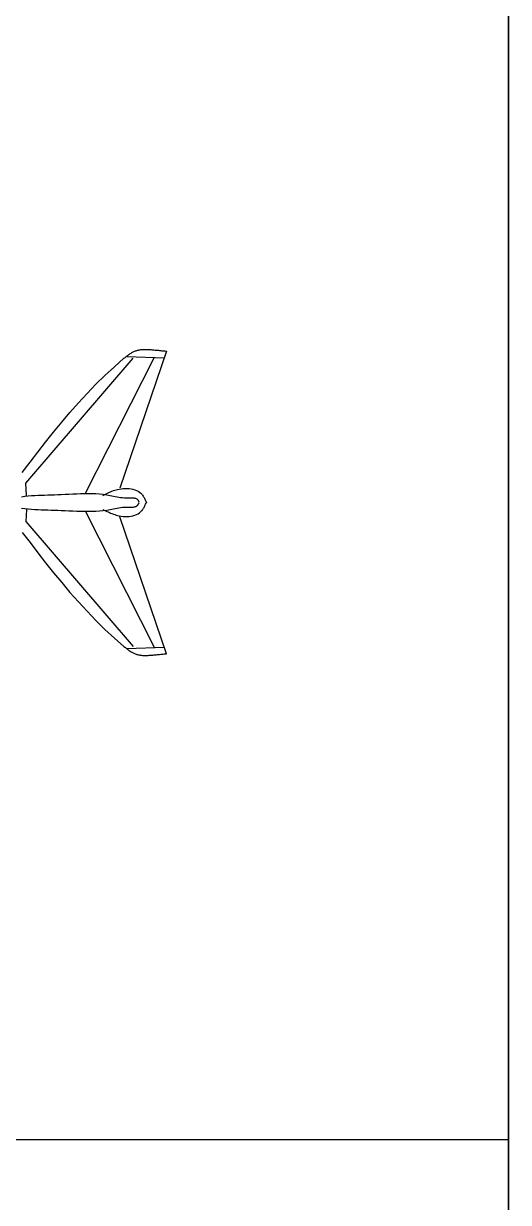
# Model space of a CAD drawing. Header units: millimetres. Extents: x 15433 to 243506, y 235846 to 321695.
# Drawn here: x 233468 to 243506, y 278502 to 302923 of the extents above; entities that cross this region are included whole.
import ezdxf

# ---------------------------------------------------------------- set-up
doc = ezdxf.new("R2010")
doc.units = ezdxf.units.MM
doc.layers.add('www.cad-blocks.net', color=7, linetype='Continuous')

# ---------------------------------------------------------------- blocks, each defined once
blk = doc.blocks.new('A$C62435035')
at = {"linetype": 'Continuous'}
for p, q in [((17419, 396), (19637, 2986)), ((18648, 176), (20077, 2998)), ((19250, 2812), (19450, 2986)), ((20328, 3135), (19363, 295)), ((19450, 2986), (19464, 2998)), ((19464, 2998), (19478, 3008)), ((19478, 3008), (19492, 3020)), ((19492, 3020), (19506, 3032)), ((19506, 3032), (19520, 3042)), ((19506, 3024), (20289, 2998)), ((19520, 3042), (19534, 3054)), ((19534, 3054), (19549, 3064)), ((19549, 3064), (19565, 3074)), ((19565, 3074), (19579, 3084)), ((19579, 3084), (19595, 3093)), ((19595, 3093), (19609, 3103)), ((19609, 3103), (19625, 3111)), ((19625, 3111), (19639, 3119)), ((19639, 3119), (19656, 3125)), ((19656, 3125), (19670, 3131)), ((19670, 3131), (19686, 3137)), ((19686, 3137), (19702, 3143)), ((19702, 3143), (19718, 3147)), ((19718, 3147), (19732, 3151)), ((19732, 3151), (19748, 3155)), ((19748, 3155), (19765, 3159)), ((19765, 3159), (19781, 3163)), ((19781, 3163), (19797, 3165)), ((19797, 3165), (19813, 3167)), ((19813, 3167), (19833, 3169)), ((19833, 3169), (19851, 3169)), ((19851, 3169), (19872, 3171)), ((19872, 3171), (19892, 3171)), ((19892, 3171), (19910, 3171)), ((19910, 3171), (19930, 3169)), ((19930, 3169), (19948, 3169)), ((19948, 3169), (19968, 3167)), ((19968, 3167), (19989, 3165)), ((19989, 3165), (20007, 3165)), ((20007, 3165), (20027, 3163)), ((20027, 3163), (20045, 3161)), ((20045, 3161), (20069, 3159)), ((20069, 3159), (20094, 3157)), ((20094, 3157), (20116, 3155)), ((20116, 3155), (20140, 3153)), ((20140, 3153), (20164, 3151)), ((20164, 3151), (20186, 3149)), ((20186, 3149), (20211, 3145)), ((20211, 3145), (20235, 3143)), ((20235, 3143), (20257, 3141)), ((20257, 3141), (20281, 3139)), ((20281, 3139), (20304, 3137)), ((20304, 3137), (20328, 3135)), ((19056, 2630), (19250, 2812)), ((18685, 2255), (18868, 2447)), ((18868, 2447), (19056, 2630)), ((18505, 2061), (18685, 2255)), ((18331, 1863), (18505, 2061)), ((18160, 1661), (18331, 1863)), ((17992, 1457), (18160, 1661)), ((17665, 1042), (17827, 1250)), ((17827, 1250), (17992, 1457)), ((17504, 832), (17665, 1042)), ((17344, 622), (17504, 832)), ((17431, 145), (17419, 396)), ((19201, 232), (19230, 244)), ((19230, 244), (19260, 254)), ((19260, 254), (19288, 262)), ((19288, 262), (19318, 270)), ((19318, 270), (19351, 277)), ((19351, 277), (19389, 283)), ((19389, 283), (19431, 289)), ((19431, 289), (19472, 291)), ((19472, 291), (19514, 291)), ((19514, 291), (19555, 289)), ((19555, 289), (19595, 283)), ((19595, 283), (19635, 275)), ((19635, 275), (19672, 264)), ((19672, 264), (19708, 250)), ((19708, 250), (19742, 234)), ((17330, 119), (17399, 129)), ((17399, 129), (17465, 135)), ((17465, 135), (17534, 141)), ((17534, 141), (17603, 145)), ((17603, 145), (17671, 149)), ((17671, 149), (17738, 151)), ((17738, 151), (17806, 153)), ((17806, 153), (17875, 155)), ((17875, 155), (17944, 157)), ((17944, 157), (18014, 159)), ((18014, 159), (18083, 161)), ((18083, 161), (18152, 164)), ((18152, 164), (18232, 168)), ((18232, 168), (18311, 172)), ((18311, 172), (18392, 176)), ((18392, 176), (18471, 178)), ((18471, 178), (18551, 182)), ((18551, 182), (18630, 184)), ((18630, 184), (18709, 184)), ((18709, 184), (18788, 184)), ((18788, 184), (18864, 182)), ((18864, 182), (18941, 176)), ((18941, 176), (19018, 168)), ((19012, 145), (19038, 159)), ((19018, 168), (19092, 157)), ((19038, 159), (19064, 172)), ((19064, 172), (19092, 186)), ((19092, 186), (19119, 198)), ((19092, 157), (19129, 151)), ((19119, 198), (19147, 210)), ((19129, 151), (19163, 145)), ((19147, 210), (19173, 222)), ((19163, 145), (19199, 137)), ((19173, 222), (19201, 232)), ((19199, 137), (19236, 131)), ((19236, 131), (19270, 123)), ((19270, 123), (19306, 117)), ((19306, 117), (19343, 111)), ((19343, 111), (19381, 105)), ((19381, 105), (19419, 101)), ((19419, 101), (19458, 97)), ((19458, 97), (19498, 95)), ((19498, 95), (19538, 95)), ((19538, 95), (19555, 95)), ((19555, 95), (19573, 95)), ((19573, 95), (19591, 97)), ((19591, 97), (19609, 97)), ((19609, 97), (19625, 97)), ((19625, 97), (19641, 95)), ((19641, 95), (19658, 93)), ((19658, 93), (19674, 91)), ((19674, 91), (19688, 87)), ((19688, 87), (19702, 81)), ((19702, 81), (19714, 73)), ((19714, 73), (19726, 65)), ((19726, 65), (19730, 61)), ((19730, 61), (19734, 57)), ((19734, 57), (19736, 52)), ((19736, 52), (19740, 46)), ((19740, 46), (19742, 42)), ((19742, 234), (19773, 214)), ((19742, 42), (19746, 38)), ((19746, 38), (19748, 32)), ((19748, 32), (19752, 28)), ((19752, 28), (19754, 22)), ((19754, 22), (19758, 18)), ((19758, 18), (19760, 12)), ((19760, 12), (19765, 8)), ((19773, 214), (19801, 190)), ((19801, 190), (19813, 176)), ((19813, 176), (19825, 164)), ((19825, 164), (19835, 149)), ((19835, 149), (19845, 133)), ((19845, 133), (19855, 119)), ((19855, 119), (19865, 103)), ((19865, 103), (19874, 87)), ((19874, 87), (19882, 69)), ((19882, 69), (19890, 52)), ((19890, 52), (19898, 36)), ((19898, 36), (19906, 18)), ((19906, 18), (19914, 0)), ((17330, -119), (17399, -129)), ((17399, -129), (17465, -135)), ((17431, -145), (17419, -396)), ((17465, -135), (17534, -141)), ((17534, -141), (17603, -145)), ((17603, -145), (17671, -149)), ((17671, -149), (17738, -151)), ((17738, -151), (17806, -153)), ((17806, -153), (17875, -155)), ((17875, -155), (17944, -157)), ((17944, -157), (18014, -159)), ((18014, -159), (18083, -161)), ((18083, -161), (18152, -164)), ((18152, -164), (18232, -168)), ((18232, -168), (18311, -172)), ((18311, -172), (18392, -176)), ((18392, -176), (18471, -178)), ((18471, -178), (18551, -182)), ((18551, -182), (18630, -184)), ((18630, -184), (18709, -184)), ((18648, -176), (20077, -2998)), ((18709, -184), (18788, -184)), ((18788, -184), (18864, -182)), ((18864, -182), (18941, -176)), ((18941, -176), (19018, -168)), ((19012, -145), (19038, -157)), ((19018, -168), (19092, -157)), ((19038, -157), (19064, -172)), ((19064, -172), (19092, -186)), ((19092, -157), (19129, -151)), ((19092, -186), (19119, -198)), ((19119, -198), (19147, -210)), ((19129, -151), (19163, -145)), ((19147, -210), (19173, -222)), ((19163, -145), (19199, -137)), ((19173, -222), (19201, -232)), ((19199, -137), (19236, -131)), ((19201, -232), (19230, -244)), ((19236, -131), (19270, -123)), ((19270, -123), (19306, -117)), ((19306, -117), (19343, -111)), ((19343, -111), (19381, -105)), ((19381, -105), (19419, -101)), ((19419, -101), (19458, -97)), ((19458, -97), (19498, -95)), ((19498, -95), (19538, -95)), ((19538, -95), (19555, -95)), ((19555, -95), (19573, -95)), ((19573, -95), (19591, -97)), ((19591, -97), (19609, -97)), ((19609, -97), (19625, -97)), ((19625, -97), (19641, -95)), ((19641, -95), (19658, -93)), ((19658, -93), (19674, -91)), ((19674, -91), (19688, -87)), ((19688, -87), (19702, -81)), ((19702, -81), (19714, -73)), ((19708, -250), (19742, -234)), ((19714, -73), (19726, -63)), ((19726, -63), (19730, -61)), ((19730, -61), (19734, -57)), ((19734, -57), (19736, -52)), ((19736, -52), (19740, -46)), ((19740, -46), (19742, -42)), ((19742, -42), (19746, -38)), ((19742, -234), (19773, -214)), ((19746, -38), (19748, -32)), ((19748, -32), (19752, -28)), ((19752, -28), (19754, -22)), ((19754, -22), (19758, -18)), ((19758, -18), (19760, -12)), ((19760, -12), (19765, -8)), ((19773, -214), (19801, -190)), ((19801, -190), (19813, -176)), ((19813, -176), (19825, -164)), ((19825, -164), (19835, -149)), ((19835, -149), (19845, -133)), ((19845, -133), (19855, -119)), ((19855, -119), (19865, -103)), ((19865, -103), (19874, -87)), ((19874, -87), (19882, -69)), ((19882, -69), (19890, -52)), ((19890, -52), (19898, -36)), ((19898, -36), (19906, -18)), ((19906, -18), (19914, 0)), ((17419, -396), (19637, -2986)), ((19230, -244), (19260, -252)), ((19260, -252), (19288, -262)), ((19288, -262), (19318, -270)), ((19318, -270), (19351, -277)), ((19351, -277), (19389, -283)), ((20328, -3135), (19363, -295)), ((19389, -283), (19431, -289)), ((19431, -289), (19472, -291)), ((19472, -291), (19514, -291)), ((19514, -291), (19555, -289)), ((19555, -289), (19595, -283)), ((19595, -283), (19635, -275)), ((19635, -275), (19672, -264)), ((19672, -264), (19708, -250)), ((17344, -622), (17504, -832)), ((17504, -832), (17665, -1042)), ((17665, -1042), (17827, -1250)), ((17827, -1250), (17992, -1457)), ((17992, -1457), (18160, -1661)), ((18160, -1661), (18331, -1863)), ((18331, -1863), (18505, -2061)), ((18505, -2061), (18685, -2255)), ((18685, -2255), (18868, -2447)), ((18868, -2447), (19056, -2630)), ((19056, -2630), (19250, -2812)), ((19250, -2812), (19450, -2986)), ((19450, -2986), (19464, -2998)), ((19464, -2998), (19478, -3008)), ((19478, -3008), (19492, -3020)), ((19492, -3020), (19506, -3032)), ((19506, -3024), (20289, -2998)), ((19506, -3032), (19520, -3042)), ((19520, -3042), (19534, -3052)), ((19534, -3052), (19549, -3064)), ((19549, -3064), (19565, -3074)), ((19565, -3074), (19579, -3084)), ((19579, -3084), (19595, -3093)), ((19595, -3093), (19609, -3103)), ((19609, -3103), (19625, -3111)), ((19625, -3111), (19639, -3119)), ((19639, -3119), (19656, -3125)), ((19656, -3125), (19670, -3131)), ((19670, -3131), (19686, -3137)), ((19686, -3137), (19702, -3143)), ((19702, -3143), (19718, -3147)), ((19718, -3147), (19732, -3151)), ((19732, -3151), (19748, -3155)), ((19748, -3155), (19765, -3159)), ((19765, -3159), (19781, -3163)), ((19781, -3163), (19797, -3165)), ((19797, -3165), (19813, -3167)), ((19813, -3167), (19833, -3169)), ((19833, -3169), (19851, -3169)), ((19851, -3169), (19872, -3171)), ((19872, -3171), (19892, -3171)), ((19892, -3171), (19910, -3171)), ((19910, -3171), (19930, -3169)), ((19930, -3169), (19948, -3169)), ((19948, -3169), (19968, -3167)), ((19968, -3167), (19989, -3165)), ((19989, -3165), (20007, -3165)), ((20007, -3165), (20027, -3163)), ((20027, -3163), (20045, -3161)), ((20045, -3161), (20069, -3159)), ((20069, -3159), (20094, -3157)), ((20094, -3157), (20116, -3155)), ((20116, -3155), (20140, -3153)), ((20140, -3153), (20164, -3151)), ((20164, -3151), (20186, -3147)), ((20186, -3147), (20211, -3145)), ((20211, -3145), (20235, -3143)), ((20235, -3143), (20257, -3141)), ((20257, -3141), (20281, -3139)), ((20281, -3139), (20304, -3137)), ((20304, -3137), (20328, -3135))]:
    blk.add_line(p, q, dxfattribs=at)
blk = doc.blocks.new('FORMAT')
at = {"layer": 'www.cad-blocks.net', "color": 155, "true_color": 0x546d8e}
for p, q in [((243506, 235846), (243506, 321695)), ((243506, 318866), (243506, 237591)), ((185538, 279808), (243506, 279808))]:
    blk.add_line(p, q, dxfattribs=at)

msp = doc.modelspace()

# ---------------------------------------------------------------- block references
msp.add_blockref('A$C62435035', (216097, 293003))
at = {"layer": 'www.cad-blocks.net'}
msp.add_blockref('FORMAT', (0, 0), dxfattribs=at)

doc.saveas('drawing.dxf')
